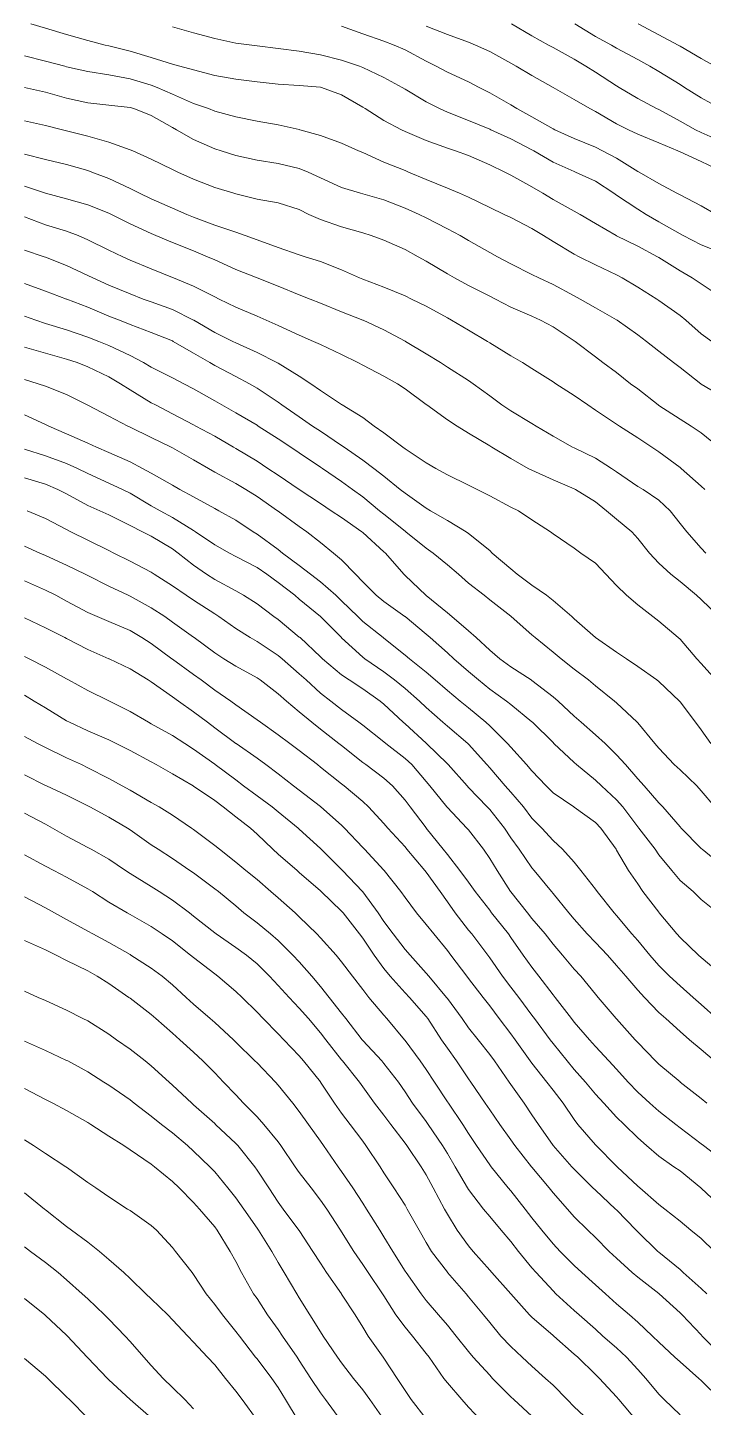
# Model space of a CAD drawing. Header units: centimetres. Extents: x 0 to 642158, y -847 to 649707.
# Drawn here: x 617123.33 to 617139.3, y 620635.06 to 620667.66 of the extents above; entities that cross this region are included whole.
import ezdxf

# ---------------------------------------------------------------- set-up
doc = ezdxf.new("R2010")
doc.units = ezdxf.units.CM
doc.header["$MEASUREMENT"] = 0
doc.layers.add('WAL_topographie 0.5', color=253, linetype='Continuous', lineweight=20)

msp = doc.modelspace()

# ---------------------------------------------------------------- linework, layer by layer
at = {"layer": 'WAL_topographie 0.5'}
for points in [[(617123.402, 620667.75), (617123.75, 620667.653), (617124.25, 620667.5), (617124.75, 620667.36), (617125.158, 620667.25), (617125.25, 620667.229), (617125.75, 620667.106), (617126.25, 620666.957), (617126.75, 620666.798), (617126.924, 620666.75), (617127.25, 620666.663), (617127.75, 620666.534), (617128.25, 620666.445), (617128.75, 620666.385), (617129.25, 620666.328), (617129.75, 620666.297), (617130.25, 620666.256), (617130.272, 620666.25), (617130.75, 620666.079), (617131.25, 620665.784), (617131.303, 620665.75), (617131.75, 620665.47), (617132.165, 620665.25), (617132.25, 620665.21), (617132.75, 620664.997), (617133.25, 620664.813), (617133.439, 620664.75), (617133.75, 620664.638), (617134.25, 620664.42), (617134.605, 620664.25), (617134.75, 620664.175), (617135.25, 620663.901), (617135.508, 620663.75), (617135.75, 620663.603), (617136.25, 620663.329), (617136.387, 620663.25), (617136.75, 620663.037), (617137.237, 620662.75), (617137.25, 620662.743), (617137.75, 620662.499), (617138.22, 620662.25), (617138.25, 620662.233), (617138.75, 620661.916), (617139.04, 620661.75), (617139.25, 620661.608), (617139.75, 620661.278)], [(617126.75, 620667.684), (617127.25, 620667.541), (617127.75, 620667.403), (617128.25, 620667.298), (617128.625, 620667.25), (617128.75, 620667.234), (617129.25, 620667.172), (617129.75, 620667.103), (617130.25, 620667.024), (617130.75, 620666.898), (617131.171, 620666.75), (617131.25, 620666.718), (617131.75, 620666.482), (617132.178, 620666.25), (617132.25, 620666.207), (617132.75, 620665.911), (617133.062, 620665.75), (617133.25, 620665.666), (617133.75, 620665.466), (617134.25, 620665.264), (617134.28, 620665.25), (617134.75, 620665.037), (617135.25, 620664.774), (617135.292, 620664.75), (617135.75, 620664.483), (617136.25, 620664.261), (617136.279, 620664.25), (617136.75, 620664.033), (617137.185, 620663.75), (617137.25, 620663.705), (617137.75, 620663.373), (617137.949, 620663.25), (617138.25, 620663.077), (617138.75, 620662.789), (617138.827, 620662.75), (617139.25, 620662.532), (617139.75, 620662.331)], [(617130.75, 620667.694), (617131.25, 620667.515), (617131.75, 620667.347), (617131.994, 620667.25), (617132.25, 620667.14), (617132.75, 620666.867), (617132.988, 620666.75), (617133.25, 620666.607), (617133.75, 620666.381), (617133.999, 620666.25), (617134.25, 620666.126), (617134.75, 620665.838), (617134.891, 620665.75), (617135.25, 620665.555), (617135.75, 620665.269), (617135.789, 620665.25), (617136.25, 620665.043), (617136.75, 620664.835), (617136.921, 620664.75), (617137.25, 620664.581), (617137.75, 620664.267), (617137.784, 620664.25), (617138.25, 620663.981), (617138.673, 620663.75), (617138.75, 620663.709), (617139.25, 620663.453), (617139.601, 620663.25)], [(617132.75, 620667.7), (617133.25, 620667.498), (617133.75, 620667.322), (617133.918, 620667.25), (617134.25, 620667.098), (617134.75, 620666.821), (617134.878, 620666.75), (617135.25, 620666.53), (617135.748, 620666.25), (617135.75, 620666.249), (617136.25, 620665.962), (617136.62, 620665.75), (617136.75, 620665.684), (617137.25, 620665.391), (617137.531, 620665.25), (617137.75, 620665.144), (617138.25, 620664.938), (617138.7, 620664.75), (617138.75, 620664.727), (617139.25, 620664.497), (617139.75, 620664.264)], [(617134.764, 620667.75), (617135.25, 620667.471), (617135.64, 620667.25), (617135.75, 620667.19), (617136.25, 620666.914), (617136.526, 620666.75), (617136.75, 620666.608), (617137.25, 620666.288), (617137.313, 620666.25), (617137.75, 620665.99), (617138.195, 620665.75), (617138.25, 620665.725), (617138.75, 620665.452), (617139.113, 620665.25), (617139.25, 620665.186), (617139.75, 620664.965)], [(617136.26, 620667.75), (617136.75, 620667.456), (617137.127, 620667.25), (617137.25, 620667.181), (617137.75, 620666.91), (617138.038, 620666.75), (617138.25, 620666.626), (617138.75, 620666.317), (617138.858, 620666.25), (617139.25, 620666.001), (617139.705, 620665.75)], [(617137.76, 620667.75), (617138.25, 620667.496), (617138.705, 620667.25), (617138.75, 620667.224), (617139.25, 620666.931), (617139.57, 620666.75)], [(617123.25, 620666.999), (617123.75, 620666.874), (617124.208, 620666.75), (617124.25, 620666.739), (617124.75, 620666.628), (617125.25, 620666.547), (617125.75, 620666.452), (617126.25, 620666.304), (617126.389, 620666.25), (617126.75, 620666.09), (617127.25, 620665.874), (617127.6, 620665.75), (617127.75, 620665.69), (617128.25, 620665.552), (617128.75, 620665.455), (617129.25, 620665.366), (617129.75, 620665.254), (617129.765, 620665.25), (617130.25, 620665.113), (617130.75, 620664.93), (617131.148, 620664.75), (617131.25, 620664.71), (617131.75, 620664.488), (617132.25, 620664.284), (617132.329, 620664.25), (617132.75, 620664.073), (617133.25, 620663.867), (617133.537, 620663.75), (617133.75, 620663.659), (617134.25, 620663.414), (617134.593, 620663.25), (617134.75, 620663.173), (617135.25, 620662.915), (617135.523, 620662.75), (617135.75, 620662.61), (617136.25, 620662.314), (617136.369, 620662.25), (617136.75, 620662.058), (617137.25, 620661.82), (617137.384, 620661.75), (617137.75, 620661.534), (617138.204, 620661.25), (617138.25, 620661.219), (617138.75, 620660.863), (617138.884, 620660.75), (617139.25, 620660.429), (617139.505, 620660.25)], [(617123.25, 620666.246), (617123.75, 620666.141), (617124.25, 620665.998), (617124.75, 620665.889), (617125.25, 620665.832), (617125.75, 620665.775), (617125.835, 620665.75), (617126.25, 620665.588), (617126.75, 620665.303), (617126.849, 620665.25), (617127.25, 620665.018), (617127.75, 620664.798), (617127.902, 620664.75), (617128.25, 620664.644), (617128.75, 620664.531), (617129.25, 620664.453), (617129.75, 620664.338), (617129.956, 620664.25), (617130.25, 620664.111), (617130.75, 620663.883), (617131.196, 620663.75), (617131.25, 620663.735), (617131.75, 620663.591), (617132.25, 620663.401), (617132.584, 620663.25), (617132.75, 620663.167), (617133.25, 620662.909), (617133.551, 620662.75), (617133.75, 620662.634), (617134.25, 620662.353), (617134.437, 620662.25), (617134.75, 620662.084), (617135.25, 620661.833), (617135.414, 620661.75), (617135.75, 620661.593), (617136.25, 620661.323), (617136.387, 620661.25), (617136.75, 620661.045), (617137.25, 620660.758), (617137.263, 620660.75), (617137.75, 620660.404), (617137.96, 620660.25), (617138.25, 620660.022), (617138.599, 620659.75), (617138.75, 620659.63), (617139.239, 620659.25), (617139.25, 620659.243), (617139.75, 620658.951)], [(617123.25, 620665.458), (617123.75, 620665.352), (617124.152, 620665.25), (617124.25, 620665.226), (617124.75, 620665.1), (617125.25, 620664.959), (617125.75, 620664.779), (617125.816, 620664.75), (617126.25, 620664.558), (617126.75, 620664.312), (617126.881, 620664.25), (617127.25, 620664.084), (617127.75, 620663.889), (617128.201, 620663.75), (617128.25, 620663.735), (617128.75, 620663.612), (617129.25, 620663.526), (617129.75, 620663.368), (617129.978, 620663.25), (617130.25, 620663.126), (617130.75, 620662.954), (617131.25, 620662.813), (617131.45, 620662.75), (617131.75, 620662.64), (617132.25, 620662.418), (617132.56, 620662.25), (617132.75, 620662.149), (617133.25, 620661.848), (617133.42, 620661.75), (617133.75, 620661.57), (617134.25, 620661.318), (617134.387, 620661.25), (617134.75, 620661.061), (617135.25, 620660.845), (617135.452, 620660.75), (617135.75, 620660.591), (617136.25, 620660.262), (617136.269, 620660.25), (617136.75, 620659.881), (617136.929, 620659.75), (617137.25, 620659.513), (617137.578, 620659.25), (617137.75, 620659.125), (617138.23, 620658.75), (617138.25, 620658.737), (617138.75, 620658.413), (617139.017, 620658.25), (617139.25, 620658.086), (617139.665, 620657.75)], [(617123.25, 620664.673), (617123.75, 620664.55), (617124.25, 620664.431), (617124.75, 620664.286), (617124.843, 620664.25), (617125.25, 620664.096), (617125.75, 620663.861), (617125.973, 620663.75), (617126.25, 620663.615), (617126.75, 620663.397), (617127.087, 620663.25), (617127.25, 620663.184), (617127.75, 620662.998), (617128.25, 620662.827), (617128.47, 620662.75), (617128.75, 620662.649), (617129.25, 620662.472), (617129.75, 620662.292), (617129.886, 620662.25), (617130.25, 620662.134), (617130.75, 620661.943), (617131.174, 620661.75), (617131.25, 620661.718), (617131.75, 620661.528), (617132.25, 620661.323), (617132.403, 620661.25), (617132.75, 620661.081), (617133.25, 620660.806), (617133.351, 620660.75), (617133.75, 620660.515), (617134.2, 620660.25), (617134.25, 620660.219), (617134.75, 620659.909), (617135.024, 620659.75), (617135.25, 620659.606), (617135.75, 620659.296), (617135.815, 620659.25), (617136.25, 620658.97), (617136.567, 620658.75), (617136.75, 620658.622), (617137.25, 620658.295), (617137.318, 620658.25), (617137.75, 620657.968), (617138.082, 620657.75), (617138.25, 620657.641), (617138.75, 620657.273), (617138.778, 620657.25), (617139.25, 620656.832), (617139.34, 620656.75)], [(617123.25, 620663.921), (617123.75, 620663.751), (617123.753, 620663.75), (617124.25, 620663.616), (617124.75, 620663.475), (617125.25, 620663.279), (617125.309, 620663.25), (617125.75, 620663.024), (617126.25, 620662.795), (617126.361, 620662.75), (617126.75, 620662.59), (617127.25, 620662.386), (617127.582, 620662.25), (617127.75, 620662.175), (617128.25, 620661.95), (617128.75, 620661.752), (617128.756, 620661.75), (617129.25, 620661.558), (617129.75, 620661.352), (617130.003, 620661.25), (617130.25, 620661.15), (617130.75, 620660.95), (617131.25, 620660.753), (617131.259, 620660.75), (617131.75, 620660.526), (617132.25, 620660.257), (617132.262, 620660.25), (617132.75, 620659.959), (617133.088, 620659.75), (617133.25, 620659.642), (617133.75, 620659.326), (617133.859, 620659.25), (617134.25, 620658.96), (617134.539, 620658.75), (617134.75, 620658.611), (617135.25, 620658.313), (617135.353, 620658.25), (617135.75, 620658.014), (617136.212, 620657.75), (617136.25, 620657.733), (617136.75, 620657.492), (617137.13, 620657.25), (617137.25, 620657.168), (617137.75, 620656.825), (617137.876, 620656.75), (617138.25, 620656.497), (617138.513, 620656.25), (617138.75, 620655.95), (617138.908, 620655.75), (617139.25, 620655.368), (617139.364, 620655.25)], [(617123.25, 620663.193), (617123.75, 620663.004), (617124.25, 620662.852), (617124.519, 620662.75), (617124.75, 620662.65), (617125.25, 620662.404), (617125.575, 620662.25), (617125.75, 620662.172), (617126.25, 620661.961), (617126.75, 620661.761), (617126.775, 620661.75), (617127.25, 620661.555), (617127.75, 620661.301), (617127.853, 620661.25), (617128.25, 620661.058), (617128.75, 620660.843), (617128.968, 620660.75), (617129.25, 620660.628), (617129.75, 620660.396), (617130.086, 620660.25), (617130.25, 620660.173), (617130.75, 620659.939), (617131.134, 620659.75), (617131.25, 620659.689), (617131.75, 620659.428), (617132.07, 620659.25), (617132.25, 620659.132), (617132.75, 620658.761), (617132.765, 620658.75), (617133.25, 620658.399), (617133.478, 620658.25), (617133.75, 620658.084), (617134.25, 620657.785), (617134.305, 620657.75), (617134.75, 620657.48), (617135.161, 620657.25), (617135.25, 620657.205), (617135.75, 620656.977), (617136.25, 620656.763), (617136.276, 620656.75), (617136.75, 620656.459), (617137.014, 620656.25), (617137.25, 620656.051), (617137.608, 620655.75), (617137.75, 620655.596), (617138.028, 620655.25), (617138.25, 620655.01), (617138.533, 620654.75), (617138.75, 620654.579), (617139.141, 620654.25), (617139.25, 620654.153), (617139.667, 620653.75)], [(617123.25, 620662.404), (617123.722, 620662.25), (617123.75, 620662.241), (617124.25, 620662.043), (617124.75, 620661.807), (617124.869, 620661.75), (617125.25, 620661.581), (617125.75, 620661.372), (617126.062, 620661.25), (617126.25, 620661.182), (617126.75, 620661.004), (617127.25, 620660.752), (617127.253, 620660.75), (617127.75, 620660.463), (617128.181, 620660.25), (617128.25, 620660.217), (617128.75, 620659.991), (617129.222, 620659.75), (617129.25, 620659.734), (617129.75, 620659.427), (617130.025, 620659.25), (617130.25, 620659.093), (617130.75, 620658.757), (617130.763, 620658.75), (617131.25, 620658.448), (617131.521, 620658.25), (617131.75, 620658.088), (617132.198, 620657.75), (617132.25, 620657.713), (617132.75, 620657.384), (617132.977, 620657.25), (617133.25, 620657.1), (617133.75, 620656.854), (617133.957, 620656.75), (617134.25, 620656.604), (617134.75, 620656.336), (617134.929, 620656.25), (617135.25, 620656.037), (617135.687, 620655.75), (617135.75, 620655.701), (617136.25, 620655.362), (617136.408, 620655.25), (617136.75, 620655.012), (617137, 620654.75), (617137.25, 620654.486), (617137.485, 620654.25), (617137.75, 620654.024), (617138.105, 620653.75), (617138.25, 620653.636), (617138.707, 620653.25), (617138.75, 620653.212), (617139.149, 620652.75), (617139.25, 620652.641), (617139.599, 620652.25)], [(617123.25, 620661.617), (617123.75, 620661.437), (617124.25, 620661.251), (617124.252, 620661.25), (617124.75, 620661.056), (617125.25, 620660.849), (617125.5, 620660.75), (617125.75, 620660.65), (617126.25, 620660.457), (617126.75, 620660.259), (617126.765, 620660.25), (617127.25, 620659.969), (617127.633, 620659.75), (617127.75, 620659.683), (617128.25, 620659.419), (617128.572, 620659.25), (617128.75, 620659.147), (617129.25, 620658.814), (617129.34, 620658.75), (617129.75, 620658.47), (617130.064, 620658.25), (617130.25, 620658.126), (617130.75, 620657.791), (617130.807, 620657.75), (617131.25, 620657.447), (617131.514, 620657.25), (617131.75, 620657.062), (617132.138, 620656.75), (617132.25, 620656.66), (617132.75, 620656.309), (617132.851, 620656.25), (617133.25, 620656.016), (617133.691, 620655.75), (617133.75, 620655.709), (617134.25, 620655.307), (617134.312, 620655.25), (617134.75, 620654.875), (617134.897, 620654.75), (617135.25, 620654.488), (617135.593, 620654.25), (617135.75, 620654.126), (617136.189, 620653.75), (617136.25, 620653.693), (617136.75, 620653.25), (617136.75, 620653.25), (617137.25, 620652.911), (617137.481, 620652.75), (617137.75, 620652.572), (617138.204, 620652.25), (617138.25, 620652.211), (617138.735, 620651.75), (617138.75, 620651.732), (617139.115, 620651.25), (617139.25, 620651.069), (617139.48, 620650.75)], [(617123.25, 620660.845), (617123.52, 620660.75), (617123.75, 620660.676), (617124.25, 620660.525), (617124.75, 620660.352), (617125.01, 620660.25), (617125.25, 620660.155), (617125.75, 620659.915), (617126.069, 620659.75), (617126.25, 620659.644), (617126.75, 620659.387), (617127.016, 620659.25), (617127.25, 620659.132), (617127.75, 620658.846), (617127.917, 620658.75), (617128.25, 620658.563), (617128.75, 620658.271), (617128.781, 620658.25), (617129.25, 620657.95), (617129.553, 620657.75), (617129.75, 620657.618), (617130.25, 620657.282), (617130.298, 620657.25), (617130.75, 620656.937), (617131.007, 620656.75), (617131.25, 620656.575), (617131.647, 620656.25), (617131.75, 620656.168), (617132.25, 620655.765), (617132.271, 620655.75), (617132.75, 620655.366), (617132.914, 620655.25), (617133.25, 620654.968), (617133.51, 620654.75), (617133.75, 620654.541), (617134.116, 620654.25), (617134.25, 620654.144), (617134.75, 620653.759), (617134.761, 620653.75), (617135.25, 620653.32), (617135.327, 620653.25), (617135.75, 620652.909), (617135.941, 620652.75), (617136.25, 620652.504), (617136.588, 620652.25), (617136.75, 620652.114), (617137.198, 620651.75), (617137.25, 620651.707), (617137.74, 620651.25), (617137.75, 620651.24), (617138.157, 620650.75), (617138.25, 620650.638), (617138.612, 620650.25), (617138.75, 620650.125), (617139.144, 620649.75), (617139.25, 620649.627), (617139.57, 620649.25)], [(617123.25, 620660.113), (617123.75, 620659.973), (617124.25, 620659.833), (617124.499, 620659.75), (617124.75, 620659.652), (617125.25, 620659.41), (617125.525, 620659.25), (617125.75, 620659.108), (617126.25, 620658.802), (617126.347, 620658.75), (617126.75, 620658.537), (617127.25, 620658.28), (617127.305, 620658.25), (617127.75, 620658.007), (617128.196, 620657.75), (617128.25, 620657.719), (617128.75, 620657.417), (617129.007, 620657.25), (617129.25, 620657.09), (617129.747, 620656.75), (617129.75, 620656.748), (617130.25, 620656.419), (617130.506, 620656.25), (617130.75, 620656.085), (617131.227, 620655.75), (617131.25, 620655.731), (617131.75, 620655.281), (617131.784, 620655.25), (617132.218, 620654.75), (617132.25, 620654.718), (617132.744, 620654.25), (617132.75, 620654.245), (617133.25, 620653.836), (617133.354, 620653.75), (617133.75, 620653.414), (617133.934, 620653.25), (617134.25, 620652.957), (617134.489, 620652.75), (617134.75, 620652.563), (617135.232, 620652.25), (617135.25, 620652.238), (617135.75, 620651.853), (617135.867, 620651.75), (617136.25, 620651.394), (617136.416, 620651.25), (617136.75, 620650.954), (617136.978, 620650.75), (617137.25, 620650.481), (617137.458, 620650.25), (617137.75, 620649.916), (617137.902, 620649.75), (617138.25, 620649.347), (617138.347, 620649.25), (617138.75, 620648.78), (617138.774, 620648.75), (617139.25, 620648.271), (617139.274, 620648.25), (617139.75, 620647.866)], [(617123.25, 620659.35), (617123.579, 620659.25), (617123.75, 620659.191), (617124.25, 620658.997), (617124.731, 620658.75), (617124.75, 620658.74), (617125.25, 620658.483), (617125.698, 620658.25), (617125.75, 620658.226), (617126.25, 620657.979), (617126.717, 620657.75), (617126.75, 620657.732), (617127.25, 620657.455), (617127.6, 620657.25), (617127.75, 620657.163), (617128.25, 620656.893), (617128.488, 620656.75), (617128.75, 620656.585), (617129.235, 620656.25), (617129.25, 620656.238), (617129.75, 620655.873), (617129.931, 620655.75), (617130.25, 620655.501), (617130.561, 620655.25), (617130.75, 620655.085), (617131.077, 620654.75), (617131.25, 620654.571), (617131.565, 620654.25), (617131.75, 620654.107), (617132.244, 620653.75), (617132.25, 620653.746), (617132.75, 620653.329), (617132.842, 620653.25), (617133.25, 620652.892), (617133.405, 620652.75), (617133.75, 620652.448), (617133.982, 620652.25), (617134.25, 620652.034), (617134.648, 620651.75), (617134.75, 620651.667), (617135.25, 620651.259), (617135.26, 620651.25), (617135.75, 620650.769), (617135.77, 620650.75), (617136.25, 620650.299), (617136.302, 620650.25), (617136.75, 620649.884), (617136.892, 620649.75), (617137.25, 620649.421), (617137.395, 620649.25), (617137.75, 620648.783), (617137.777, 620648.75), (617138.161, 620648.25), (617138.25, 620648.121), (617138.557, 620647.75), (617138.75, 620647.516), (617139.057, 620647.25), (617139.25, 620647.065), (617139.647, 620646.75)], [(617123.25, 620658.512), (617123.75, 620658.289), (617123.826, 620658.25), (617124.25, 620658.067), (617124.75, 620657.843), (617124.953, 620657.75), (617125.25, 620657.624), (617125.75, 620657.404), (617126.044, 620657.25), (617126.25, 620657.139), (617126.75, 620656.849), (617126.922, 620656.75), (617127.25, 620656.575), (617127.75, 620656.3), (617127.844, 620656.25), (617128.25, 620656.022), (617128.658, 620655.75), (617128.75, 620655.695), (617129.25, 620655.33), (617129.35, 620655.25), (617129.75, 620654.953), (617130.011, 620654.75), (617130.25, 620654.571), (617130.613, 620654.25), (617130.75, 620654.123), (617131.133, 620653.75), (617131.25, 620653.632), (617131.734, 620653.25), (617131.75, 620653.237), (617132.25, 620652.838), (617132.351, 620652.75), (617132.75, 620652.431), (617132.964, 620652.25), (617133.25, 620652.005), (617133.554, 620651.75), (617133.75, 620651.59), (617134.162, 620651.25), (617134.25, 620651.17), (617134.673, 620650.75), (617134.75, 620650.663), (617135.124, 620650.25), (617135.25, 620650.105), (617135.589, 620649.75), (617135.75, 620649.587), (617136.242, 620649.25), (617136.25, 620649.244), (617136.75, 620648.885), (617136.876, 620648.75), (617137.237, 620648.25), (617137.25, 620648.23), (617137.534, 620647.75), (617137.75, 620647.434), (617137.874, 620647.25), (617138.25, 620646.762), (617138.26, 620646.75), (617138.678, 620646.25), (617138.75, 620646.169), (617139.188, 620645.75), (617139.25, 620645.696), (617139.75, 620645.275)], [(617123.25, 620657.705), (617123.75, 620657.545), (617124.25, 620657.365), (617124.503, 620657.25), (617124.75, 620657.128), (617125.25, 620656.903), (617125.572, 620656.75), (617125.75, 620656.661), (617126.25, 620656.368), (617126.457, 620656.25), (617126.75, 620656.088), (617127.25, 620655.778), (617127.295, 620655.75), (617127.75, 620655.443), (617128.099, 620655.25), (617128.25, 620655.171), (617128.75, 620654.909), (617128.984, 620654.75), (617129.25, 620654.556), (617129.644, 620654.25), (617129.75, 620654.161), (617130.25, 620653.753), (617130.253, 620653.75), (617130.748, 620653.25), (617130.75, 620653.248), (617131.25, 620652.788), (617131.297, 620652.75), (617131.75, 620652.44), (617131.999, 620652.25), (617132.25, 620652.045), (617132.594, 620651.75), (617132.75, 620651.602), (617133.146, 620651.25), (617133.25, 620651.158), (617133.732, 620650.75), (617133.75, 620650.732), (617134.185, 620650.25), (617134.25, 620650.173), (617134.619, 620649.75), (617134.75, 620649.601), (617135.046, 620649.25), (617135.25, 620648.983), (617135.482, 620648.75), (617135.75, 620648.454), (617135.971, 620648.25), (617136.25, 620647.942), (617136.402, 620647.75), (617136.75, 620647.307), (617136.792, 620647.25), (617137.191, 620646.75), (617137.25, 620646.682), (617137.613, 620646.25), (617137.75, 620646.093), (617138.037, 620645.75), (617138.25, 620645.507), (617138.504, 620645.25), (617138.75, 620645.025), (617139.06, 620644.75), (617139.25, 620644.582), (617139.62, 620644.25)], [(617123.25, 620657.026), (617123.75, 620656.874), (617124.044, 620656.75), (617124.25, 620656.646), (617124.75, 620656.375), (617125.037, 620656.25), (617125.25, 620656.153), (617125.75, 620655.903), (617126.045, 620655.75), (617126.25, 620655.645), (617126.75, 620655.35), (617126.887, 620655.25), (617127.25, 620654.962), (617127.558, 620654.75), (617127.75, 620654.625), (617128.25, 620654.353), (617128.433, 620654.25), (617128.75, 620654.049), (617129.145, 620653.75), (617129.25, 620653.677), (617129.75, 620653.265), (617129.767, 620653.25), (617130.25, 620652.799), (617130.3, 620652.75), (617130.75, 620652.371), (617130.927, 620652.25), (617131.25, 620652.037), (617131.66, 620651.75), (617131.75, 620651.676), (617132.203, 620651.25), (617132.25, 620651.21), (617132.75, 620650.755), (617132.756, 620650.75), (617133.25, 620650.27), (617133.27, 620650.25), (617133.715, 620649.75), (617133.75, 620649.712), (617134.191, 620649.25), (617134.25, 620649.187), (617134.597, 620648.75), (617134.75, 620648.522), (617134.945, 620648.25), (617135.25, 620647.813), (617135.303, 620647.75), (617135.715, 620647.25), (617135.75, 620647.209), (617136.125, 620646.75), (617136.25, 620646.6), (617136.552, 620646.25), (617136.75, 620646.048), (617137.033, 620645.75), (617137.25, 620645.505), (617137.471, 620645.25), (617137.75, 620644.92), (617137.908, 620644.75), (617138.25, 620644.394), (617138.414, 620644.25), (617138.75, 620643.943), (617138.975, 620643.75), (617139.25, 620643.518), (617139.567, 620643.25)], [(617123.313, 620656.25), (617123.75, 620656.062), (617124.25, 620655.803), (617124.352, 620655.75), (617124.75, 620655.55), (617125.25, 620655.306), (617125.365, 620655.25), (617125.75, 620655.061), (617126.25, 620654.795), (617126.317, 620654.75), (617126.75, 620654.473), (617127.077, 620654.25), (617127.25, 620654.139), (617127.75, 620653.812), (617127.845, 620653.75), (617128.25, 620653.464), (617128.588, 620653.25), (617128.75, 620653.157), (617129.25, 620652.832), (617129.348, 620652.75), (617129.75, 620652.398), (617129.909, 620652.25), (617130.25, 620651.942), (617130.497, 620651.75), (617130.75, 620651.552), (617131.16, 620651.25), (617131.25, 620651.18), (617131.75, 620650.786), (617131.792, 620650.75), (617132.25, 620650.398), (617132.406, 620650.25), (617132.75, 620649.849), (617132.837, 620649.75), (617133.241, 620649.25), (617133.25, 620649.239), (617133.714, 620648.75), (617133.75, 620648.708), (617134.101, 620648.25), (617134.25, 620648.036), (617134.428, 620647.75), (617134.746, 620647.25), (617134.75, 620647.244), (617135.143, 620646.75), (617135.25, 620646.616), (617135.56, 620646.25), (617135.75, 620646.005), (617135.974, 620645.75), (617136.25, 620645.42), (617136.405, 620645.25), (617136.75, 620644.83), (617136.817, 620644.75), (617137.243, 620644.25), (617137.25, 620644.242), (617137.69, 620643.75), (617137.75, 620643.685), (617138.171, 620643.25), (617138.25, 620643.17), (617138.75, 620642.753), (617138.754, 620642.75), (617139.25, 620642.359), (617139.383, 620642.25)], [(617123.25, 620655.41), (617123.616, 620655.25), (617123.75, 620655.193), (617124.25, 620654.963), (617124.689, 620654.75), (617124.75, 620654.72), (617125.25, 620654.468), (617125.704, 620654.25), (617125.75, 620654.229), (617126.25, 620653.956), (617126.568, 620653.75), (617126.75, 620653.619), (617127.25, 620653.26), (617127.264, 620653.25), (617127.75, 620652.889), (617127.964, 620652.75), (617128.25, 620652.574), (617128.75, 620652.302), (617128.826, 620652.25), (617129.25, 620651.924), (617129.448, 620651.75), (617129.75, 620651.499), (617130.046, 620651.25), (617130.25, 620651.091), (617130.686, 620650.75), (617130.75, 620650.698), (617131.25, 620650.302), (617131.325, 620650.25), (617131.75, 620649.931), (617131.949, 620649.75), (617132.25, 620649.412), (617132.371, 620649.25), (617132.75, 620648.753), (617132.752, 620648.75), (617133.154, 620648.25), (617133.25, 620648.127), (617133.547, 620647.75), (617133.75, 620647.472), (617133.91, 620647.25), (617134.25, 620646.808), (617134.293, 620646.75), (617134.693, 620646.25), (617134.75, 620646.167), (617135.043, 620645.75), (617135.25, 620645.464), (617135.414, 620645.25), (617135.75, 620644.813), (617135.8, 620644.75), (617136.188, 620644.25), (617136.25, 620644.169), (617136.608, 620643.75), (617136.75, 620643.587), (617137.069, 620643.25), (617137.25, 620643.054), (617137.526, 620642.75), (617137.75, 620642.514), (617138.035, 620642.25), (617138.25, 620642.064), (617138.649, 620641.75), (617138.75, 620641.67), (617139.25, 620641.288), (617139.302, 620641.25), (617139.75, 620640.911)], [(617123.25, 620654.595), (617123.75, 620654.372), (617123.994, 620654.25), (617124.25, 620654.112), (617124.75, 620653.846), (617124.971, 620653.75), (617125.25, 620653.631), (617125.75, 620653.419), (617126.027, 620653.25), (617126.25, 620653.108), (617126.736, 620652.75), (617126.75, 620652.74), (617127.25, 620652.377), (617127.426, 620652.25), (617127.75, 620652.01), (617128.133, 620651.75), (617128.25, 620651.666), (617128.75, 620651.312), (617128.83, 620651.25), (617129.25, 620650.952), (617129.526, 620650.75), (617129.75, 620650.584), (617130.179, 620650.25), (617130.25, 620650.193), (617130.75, 620649.796), (617130.809, 620649.75), (617131.25, 620649.378), (617131.389, 620649.25), (617131.75, 620648.862), (617131.846, 620648.75), (617132.25, 620648.304), (617132.295, 620648.25), (617132.718, 620647.75), (617132.75, 620647.708), (617133.076, 620647.25), (617133.25, 620647.007), (617133.434, 620646.75), (617133.75, 620646.342), (617133.826, 620646.25), (617134.204, 620645.75), (617134.25, 620645.686), (617134.554, 620645.25), (617134.75, 620644.992), (617134.936, 620644.75), (617135.25, 620644.331), (617135.312, 620644.25), (617135.684, 620643.75), (617135.75, 620643.663), (617136.079, 620643.25), (617136.25, 620643.046), (617136.512, 620642.75), (617136.75, 620642.467), (617136.946, 620642.25), (617137.25, 620641.919), (617137.426, 620641.75), (617137.75, 620641.434), (617137.96, 620641.25), (617138.25, 620641.001), (617138.607, 620640.75), (617138.75, 620640.649), (617139.245, 620640.25), (617139.25, 620640.246), (617139.75, 620639.776)], [(617123.25, 620653.715), (617123.75, 620653.482), (617124.204, 620653.25), (617124.25, 620653.227), (617124.75, 620652.973), (617125.25, 620652.752), (617125.255, 620652.75), (617125.75, 620652.512), (617126.177, 620652.25), (617126.25, 620652.203), (617126.75, 620651.851), (617126.891, 620651.75), (617127.25, 620651.501), (617127.579, 620651.25), (617127.75, 620651.12), (617128.25, 620650.753), (617128.255, 620650.75), (617128.75, 620650.402), (617128.96, 620650.25), (617129.25, 620650.033), (617129.611, 620649.75), (617129.75, 620649.646), (617130.25, 620649.258), (617130.26, 620649.25), (617130.75, 620648.82), (617130.821, 620648.75), (617131.25, 620648.291), (617131.287, 620648.25), (617131.75, 620647.757), (617131.756, 620647.75), (617132.153, 620647.25), (617132.25, 620647.111), (617132.517, 620646.75), (617132.75, 620646.476), (617132.927, 620646.25), (617133.25, 620645.859), (617133.334, 620645.75), (617133.711, 620645.25), (617133.75, 620645.198), (617134.094, 620644.75), (617134.25, 620644.55), (617134.474, 620644.25), (617134.75, 620643.889), (617134.852, 620643.75), (617135.209, 620643.25), (617135.25, 620643.193), (617135.601, 620642.75), (617135.75, 620642.555), (617135.989, 620642.25), (617136.25, 620641.866), (617136.338, 620641.75), (617136.75, 620641.265), (617136.765, 620641.25), (617137.25, 620640.765), (617137.265, 620640.75), (617137.75, 620640.293), (617137.803, 620640.25), (617138.25, 620639.861), (617138.391, 620639.75), (617138.75, 620639.461), (617139.009, 620639.25), (617139.25, 620639.051), (617139.563, 620638.75)], [(617123.25, 620652.803), (617123.361, 620652.75), (617123.75, 620652.555), (617124.25, 620652.275), (617124.297, 620652.25), (617124.75, 620652.002), (617125.25, 620651.758), (617125.265, 620651.75), (617125.75, 620651.505), (617126.187, 620651.25), (617126.25, 620651.217), (617126.75, 620650.94), (617127.042, 620650.75), (617127.25, 620650.617), (617127.75, 620650.258), (617127.762, 620650.25), (617128.25, 620649.888), (617128.429, 620649.75), (617128.75, 620649.509), (617129.109, 620649.25), (617129.25, 620649.137), (617129.724, 620648.75), (617129.75, 620648.727), (617130.25, 620648.269), (617130.269, 620648.25), (617130.75, 620647.769), (617130.768, 620647.75), (617131.244, 620647.25), (617131.25, 620647.243), (617131.614, 620646.75), (617131.75, 620646.546), (617131.97, 620646.25), (617132.25, 620645.885), (617132.369, 620645.75), (617132.75, 620645.322), (617132.809, 620645.25), (617133.229, 620644.75), (617133.25, 620644.722), (617133.596, 620644.25), (617133.75, 620644.034), (617133.976, 620643.75), (617134.25, 620643.402), (617134.363, 620643.25), (617134.711, 620642.75), (617134.75, 620642.694), (617135.064, 620642.25), (617135.25, 620641.979), (617135.402, 620641.75), (617135.75, 620641.253), (617135.752, 620641.25), (617136.196, 620640.75), (617136.25, 620640.69), (617136.691, 620640.25), (617136.75, 620640.192), (617137.227, 620639.75), (617137.25, 620639.728), (617137.716, 620639.25), (617137.75, 620639.215), (617138.227, 620638.75), (617138.25, 620638.73), (617138.75, 620638.318), (617138.828, 620638.25), (617139.25, 620637.875), (617139.382, 620637.75)], [(617123.25, 620651.889), (617123.484, 620651.75), (617123.75, 620651.588), (617124.25, 620651.286), (617124.319, 620651.25), (617124.75, 620651.046), (617125.25, 620650.832), (617125.42, 620650.75), (617125.75, 620650.584), (617126.25, 620650.314), (617126.367, 620650.25), (617126.75, 620650.035), (617127.242, 620649.75), (617127.25, 620649.745), (617127.75, 620649.399), (617127.947, 620649.25), (617128.25, 620649.017), (617128.595, 620648.75), (617128.75, 620648.61), (617129.125, 620648.25), (617129.25, 620648.136), (617129.696, 620647.75), (617129.75, 620647.705), (617130.25, 620647.267), (617130.268, 620647.25), (617130.75, 620646.789), (617130.784, 620646.75), (617131.175, 620646.25), (617131.25, 620646.15), (617131.518, 620645.75), (617131.75, 620645.436), (617131.899, 620645.25), (617132.25, 620644.859), (617132.354, 620644.75), (617132.75, 620644.296), (617132.785, 620644.25), (617133.111, 620643.75), (617133.25, 620643.549), (617133.466, 620643.25), (617133.75, 620642.829), (617133.805, 620642.75), (617134.144, 620642.25), (617134.25, 620642.094), (617134.49, 620641.75), (617134.75, 620641.387), (617134.848, 620641.25), (617135.242, 620640.75), (617135.25, 620640.74), (617135.657, 620640.25), (617135.75, 620640.133), (617136.088, 620639.75), (617136.25, 620639.569), (617136.571, 620639.25), (617136.75, 620639.074), (617137.075, 620638.75), (617137.25, 620638.589), (617137.62, 620638.25), (617137.75, 620638.143), (617138.25, 620637.758), (617138.26, 620637.75), (617138.75, 620637.298), (617138.798, 620637.25), (617139.25, 620636.777), (617139.275, 620636.75), (617139.75, 620636.265)], [(617123.25, 620650.916), (617123.558, 620650.75), (617123.75, 620650.652), (617124.25, 620650.413), (617124.602, 620650.25), (617124.75, 620650.178), (617125.25, 620649.926), (617125.563, 620649.75), (617125.75, 620649.646), (617126.25, 620649.357), (617126.436, 620649.25), (617126.75, 620649.055), (617127.2, 620648.75), (617127.25, 620648.716), (617127.75, 620648.341), (617127.863, 620648.25), (617128.25, 620647.949), (617128.485, 620647.75), (617128.75, 620647.533), (617129.077, 620647.25), (617129.25, 620647.101), (617129.648, 620646.75), (617129.75, 620646.657), (617130.164, 620646.25), (617130.25, 620646.16), (617130.621, 620645.75), (617130.75, 620645.591), (617131.004, 620645.25), (617131.25, 620644.934), (617131.396, 620644.75), (617131.75, 620644.329), (617131.82, 620644.25), (617132.234, 620643.75), (617132.25, 620643.731), (617132.609, 620643.25), (617132.75, 620643.045), (617132.946, 620642.75), (617133.25, 620642.284), (617133.273, 620642.25), (617133.612, 620641.75), (617133.75, 620641.531), (617133.938, 620641.25), (617134.25, 620640.796), (617134.285, 620640.75), (617134.69, 620640.25), (617134.75, 620640.179), (617135.088, 620639.75), (617135.25, 620639.544), (617135.486, 620639.25), (617135.75, 620638.928), (617135.917, 620638.75), (617136.25, 620638.415), (617136.428, 620638.25), (617136.75, 620637.958), (617136.987, 620637.75), (617137.25, 620637.508), (617137.553, 620637.25), (617137.75, 620637.075), (617138.099, 620636.75), (617138.25, 620636.602), (617138.629, 620636.25), (617138.75, 620636.138), (617139.194, 620635.75), (617139.25, 620635.7), (617139.707, 620635.25)], [(617123.25, 620650.006), (617123.75, 620649.759), (617123.77, 620649.75), (617124.25, 620649.526), (617124.75, 620649.276), (617124.8, 620649.25), (617125.25, 620649.008), (617125.685, 620648.75), (617125.75, 620648.708), (617126.25, 620648.357), (617126.412, 620648.25), (617126.75, 620648.031), (617127.165, 620647.75), (617127.25, 620647.692), (617127.75, 620647.319), (617127.84, 620647.25), (617128.25, 620646.913), (617128.44, 620646.75), (617128.75, 620646.511), (617129.071, 620646.25), (617129.25, 620646.097), (617129.6, 620645.75), (617129.75, 620645.587), (617130.044, 620645.25), (617130.25, 620645.009), (617130.458, 620644.75), (617130.75, 620644.375), (617130.848, 620644.25), (617131.237, 620643.75), (617131.25, 620643.735), (617131.7, 620643.25), (617131.75, 620643.191), (617132.094, 620642.75), (617132.25, 620642.519), (617132.425, 620642.25), (617132.75, 620641.816), (617132.797, 620641.75), (617133.136, 620641.25), (617133.25, 620641.063), (617133.437, 620640.75), (617133.729, 620640.25), (617133.75, 620640.215), (617134.106, 620639.75), (617134.25, 620639.573), (617134.525, 620639.25), (617134.75, 620638.984), (617134.93, 620638.75), (617135.25, 620638.361), (617135.346, 620638.25), (617135.75, 620637.816), (617135.818, 620637.75), (617136.25, 620637.355), (617136.364, 620637.25), (617136.75, 620636.911), (617136.929, 620636.75), (617137.25, 620636.471), (617137.487, 620636.25), (617137.75, 620635.957), (617137.938, 620635.75), (617138.25, 620635.377), (617138.379, 620635.25), (617138.75, 620634.885)], [(617123.25, 620649.102), (617123.75, 620648.843), (617123.919, 620648.75), (617124.25, 620648.558), (617124.75, 620648.295), (617124.831, 620648.25), (617125.25, 620648.013), (617125.644, 620647.75), (617125.75, 620647.681), (617126.25, 620647.371), (617126.436, 620647.25), (617126.75, 620647.047), (617127.15, 620646.75), (617127.25, 620646.673), (617127.75, 620646.274), (617127.783, 620646.25), (617128.25, 620645.931), (617128.499, 620645.75), (617128.75, 620645.54), (617129.042, 620645.25), (617129.25, 620645.032), (617129.508, 620644.75), (617129.75, 620644.499), (617129.967, 620644.25), (617130.25, 620643.915), (617130.375, 620643.75), (617130.75, 620643.274), (617130.77, 620643.25), (617131.169, 620642.75), (617131.25, 620642.636), (617131.531, 620642.25), (617131.75, 620641.965), (617131.911, 620641.75), (617132.25, 620641.309), (617132.294, 620641.25), (617132.631, 620640.75), (617132.75, 620640.559), (617132.916, 620640.25), (617133.181, 620639.75), (617133.25, 620639.625), (617133.485, 620639.25), (617133.75, 620638.881), (617133.857, 620638.75), (617134.25, 620638.304), (617134.298, 620638.25), (617134.75, 620637.75), (617134.75, 620637.75), (617135.195, 620637.25), (617135.25, 620637.195), (617135.75, 620636.763), (617135.765, 620636.75), (617136.25, 620636.325), (617136.335, 620636.25), (617136.75, 620635.843), (617136.845, 620635.75), (617137.25, 620635.315), (617137.301, 620635.25), (617137.719, 620634.75)], [(617123.25, 620648.12), (617123.75, 620647.854), (617123.948, 620647.75), (617124.25, 620647.591), (617124.75, 620647.319), (617124.857, 620647.25), (617125.25, 620647), (617125.678, 620646.75), (617125.75, 620646.71), (617126.25, 620646.423), (617126.51, 620646.25), (617126.75, 620646.085), (617127.179, 620645.75), (617127.25, 620645.692), (617127.75, 620645.307), (617127.827, 620645.25), (617128.25, 620644.892), (617128.399, 620644.75), (617128.75, 620644.402), (617128.898, 620644.25), (617129.25, 620643.891), (617129.385, 620643.75), (617129.75, 620643.369), (617129.85, 620643.25), (617130.25, 620642.753), (617130.252, 620642.75), (617130.581, 620642.25), (617130.75, 620642.018), (617130.953, 620641.75), (617131.25, 620641.353), (617131.326, 620641.25), (617131.659, 620640.75), (617131.75, 620640.609), (617131.986, 620640.25), (617132.25, 620639.838), (617132.303, 620639.75), (617132.584, 620639.25), (617132.75, 620638.961), (617132.877, 620638.75), (617133.25, 620638.258), (617133.256, 620638.25), (617133.691, 620637.75), (617133.75, 620637.679), (617134.104, 620637.25), (617134.25, 620637.066), (617134.516, 620636.75), (617134.75, 620636.5), (617135.019, 620636.25), (617135.25, 620636.04), (617135.572, 620635.75), (617135.75, 620635.588), (617136.079, 620635.25), (617136.25, 620635.077), (617136.596, 620634.75)], [(617123.25, 620647.124), (617123.75, 620646.87), (617123.959, 620646.75), (617124.25, 620646.588), (617124.75, 620646.314), (617124.868, 620646.25), (617125.25, 620646.05), (617125.75, 620645.762), (617125.77, 620645.75), (617126.25, 620645.438), (617126.504, 620645.25), (617126.75, 620645.049), (617127.078, 620644.75), (617127.25, 620644.591), (617127.64, 620644.25), (617127.75, 620644.155), (617128.192, 620643.75), (617128.25, 620643.694), (617128.702, 620643.25), (617128.75, 620643.202), (617129.187, 620642.75), (617129.25, 620642.68), (617129.599, 620642.25), (617129.75, 620642.054), (617129.966, 620641.75), (617130.25, 620641.351), (617130.325, 620641.25), (617130.668, 620640.75), (617130.75, 620640.636), (617131.015, 620640.25), (617131.25, 620639.889), (617131.338, 620639.75), (617131.652, 620639.25), (617131.75, 620639.095), (617131.962, 620638.75), (617132.25, 620638.286), (617132.273, 620638.25), (617132.628, 620637.75), (617132.75, 620637.592), (617133.042, 620637.25), (617133.25, 620637.005), (617133.456, 620636.75), (617133.75, 620636.382), (617133.863, 620636.25), (617134.25, 620635.822), (617134.32, 620635.75), (617134.75, 620635.316), (617134.825, 620635.25), (617135.25, 620634.856)], [(617123.25, 620646.095), (617123.75, 620645.875), (617124.003, 620645.75), (617124.25, 620645.624), (617124.75, 620645.376), (617124.974, 620645.25), (617125.25, 620645.079), (617125.723, 620644.75), (617125.75, 620644.73), (617126.25, 620644.344), (617126.358, 620644.25), (617126.75, 620643.902), (617126.923, 620643.75), (617127.25, 620643.457), (617127.472, 620643.25), (617127.75, 620642.967), (617127.961, 620642.75), (617128.25, 620642.445), (617128.432, 620642.25), (617128.75, 620641.929), (617128.915, 620641.75), (617129.25, 620641.341), (617129.314, 620641.25), (617129.65, 620640.75), (617129.75, 620640.614), (617130.03, 620640.25), (617130.25, 620639.963), (617130.402, 620639.75), (617130.726, 620639.25), (617130.75, 620639.212), (617131.037, 620638.75), (617131.25, 620638.443), (617131.38, 620638.25), (617131.717, 620637.75), (617131.75, 620637.696), (617132.031, 620637.25), (617132.25, 620636.96), (617132.428, 620636.75), (617132.75, 620636.34), (617132.819, 620636.25), (617133.167, 620635.75), (617133.25, 620635.643), (617133.592, 620635.25), (617133.75, 620635.071), (617134.047, 620634.75)], [(617123.25, 620644.894), (617123.58, 620644.75), (617123.75, 620644.676), (617124.25, 620644.445), (617124.635, 620644.25), (617124.75, 620644.195), (617125.25, 620643.885), (617125.431, 620643.75), (617125.75, 620643.526), (617126.104, 620643.25), (617126.25, 620643.135), (617126.673, 620642.75), (617126.75, 620642.679), (617127.209, 620642.25), (617127.25, 620642.215), (617127.75, 620641.768), (617127.769, 620641.75), (617128.25, 620641.301), (617128.3, 620641.25), (617128.696, 620640.75), (617128.75, 620640.671), (617129.026, 620640.25), (617129.25, 620639.915), (617129.371, 620639.75), (617129.742, 620639.25), (617129.75, 620639.239), (617130.072, 620638.75), (617130.25, 620638.468), (617130.394, 620638.25), (617130.745, 620637.75), (617130.75, 620637.742), (617131.067, 620637.25), (617131.25, 620636.957), (617131.378, 620636.75), (617131.736, 620636.25), (617131.75, 620636.23), (617132.062, 620635.75), (617132.25, 620635.464), (617132.396, 620635.25), (617132.75, 620634.791)], [(617123.25, 620643.72), (617123.75, 620643.497), (617124.25, 620643.263), (617124.276, 620643.25), (617124.75, 620642.991), (617125.128, 620642.75), (617125.25, 620642.674), (617125.75, 620642.328), (617125.843, 620642.25), (617126.25, 620641.946), (617126.494, 620641.75), (617126.75, 620641.552), (617127.103, 620641.25), (617127.25, 620641.117), (617127.637, 620640.75), (617127.75, 620640.631), (617128.061, 620640.25), (617128.25, 620640.016), (617128.441, 620639.75), (617128.75, 620639.3), (617128.784, 620639.25), (617129.099, 620638.75), (617129.25, 620638.489), (617129.394, 620638.25), (617129.688, 620637.75), (617129.75, 620637.65), (617129.995, 620637.25), (617130.25, 620636.852), (617130.316, 620636.75), (617130.654, 620636.25), (617130.75, 620636.12), (617131.033, 620635.75), (617131.25, 620635.475), (617131.416, 620635.25), (617131.75, 620634.779)], [(617123.25, 620642.6), (617123.75, 620642.336), (617123.921, 620642.25), (617124.25, 620642.077), (617124.75, 620641.796), (617124.824, 620641.75), (617125.25, 620641.475), (617125.603, 620641.25), (617125.75, 620641.152), (617126.25, 620640.813), (617126.329, 620640.75), (617126.75, 620640.4), (617126.906, 620640.25), (617127.25, 620639.907), (617127.393, 620639.75), (617127.75, 620639.328), (617127.809, 620639.25), (617128.119, 620638.75), (617128.25, 620638.507), (617128.383, 620638.25), (617128.67, 620637.75), (617128.75, 620637.634), (617128.999, 620637.25), (617129.25, 620636.902), (617129.355, 620636.75), (617129.7, 620636.25), (617129.75, 620636.173), (617130.024, 620635.75), (617130.25, 620635.407), (617130.37, 620635.25), (617130.735, 620634.75)], [(617123.25, 620641.385), (617123.465, 620641.25), (617123.75, 620641.062), (617124.232, 620640.75), (617124.25, 620640.738), (617124.75, 620640.379), (617124.937, 620640.25), (617125.25, 620640.037), (617125.692, 620639.75), (617125.75, 620639.712), (617126.25, 620639.359), (617126.371, 620639.25), (617126.75, 620638.842), (617126.825, 620638.75), (617127.214, 620638.25), (617127.25, 620638.204), (617127.548, 620637.75), (617127.75, 620637.493), (617127.932, 620637.25), (617128.25, 620636.86), (617128.332, 620636.75), (617128.718, 620636.25), (617128.75, 620636.209), (617129.097, 620635.75), (617129.25, 620635.53), (617129.422, 620635.25), (617129.724, 620634.75)], [(617123.25, 620640.132), (617123.73, 620639.75), (617123.75, 620639.734), (617124.25, 620639.337), (617124.366, 620639.25), (617124.75, 620638.964), (617125.023, 620638.75), (617125.25, 620638.561), (617125.598, 620638.25), (617125.75, 620638.105), (617126.122, 620637.75), (617126.25, 620637.63), (617126.639, 620637.25), (617126.75, 620637.135), (617127.112, 620636.75), (617127.25, 620636.608), (617127.577, 620636.25), (617127.75, 620636.068), (617128.005, 620635.75), (617128.25, 620635.448), (617128.402, 620635.25), (617128.75, 620634.762)], [(617123.25, 620638.858), (617123.393, 620638.75), (617123.75, 620638.487), (617124.048, 620638.25), (617124.25, 620638.075), (617124.619, 620637.75), (617124.75, 620637.63), (617125.145, 620637.25), (617125.25, 620637.145), (617125.63, 620636.75), (617125.75, 620636.618), (617126.076, 620636.25), (617126.25, 620636.055), (617126.529, 620635.75), (617126.75, 620635.535), (617127.045, 620635.25), (617127.25, 620635.031)], [(617123.25, 620637.633), (617123.733, 620637.25), (617123.75, 620637.236), (617124.25, 620636.771), (617124.272, 620636.75), (617124.736, 620636.25), (617124.75, 620636.235), (617125.212, 620635.75), (617125.25, 620635.715), (617125.75, 620635.25), (617125.75, 620635.25), (617126.25, 620634.813)], [(617123.25, 620636.22), (617123.75, 620635.802), (617123.802, 620635.75), (617124.25, 620635.314), (617124.315, 620635.25), (617124.75, 620634.809)]]:
    msp.add_lwpolyline(points, dxfattribs=at)

doc.saveas('drawing.dxf')
